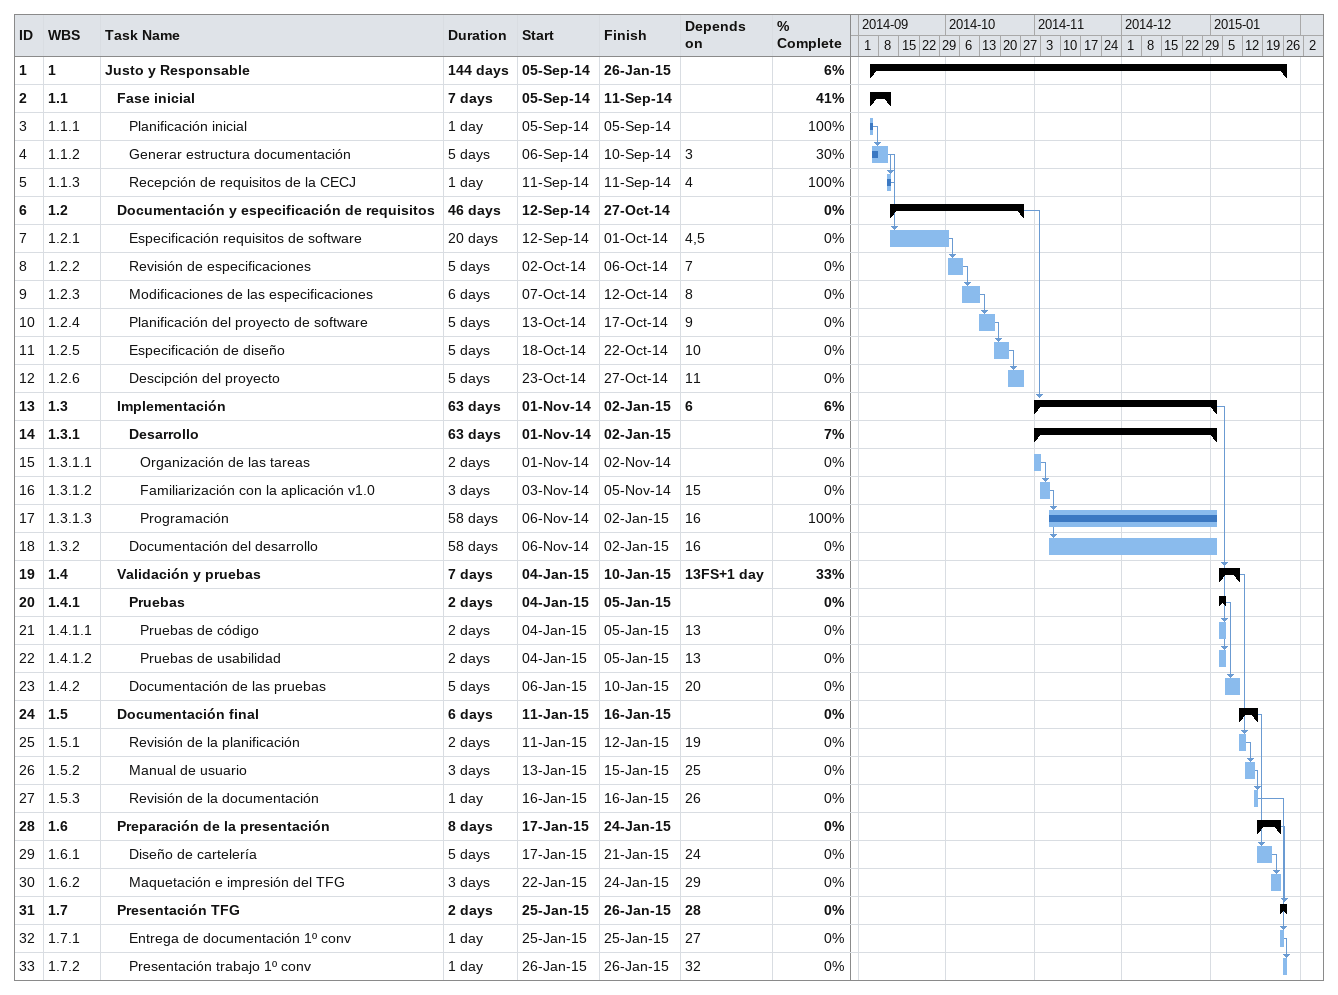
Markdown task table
| ID | WBS | Task | Duration | Start | Finish | Predecessors | % complete |
|---|---|---|---|---|---|---|---|
| 1 | 1 | **Justo y Responsable** | 144d | 2014-09-05 | 2015-01-26 |  | 6 |
| 2 | 1.1 | **Fase inicial** | 7d | 2014-09-05 | 2014-09-11 |  | 41 |
| 3 | 1.1.1 | Planificación inicial | 1d | 2014-09-05 | 2014-09-05 |  | 100 |
| 4 | 1.1.2 | Generar estructura documentación | 5d | 2014-09-06 | 2014-09-10 | 3 | 30 |
| 5 | 1.1.3 | Recepción de requisitos de la CECJ | 1d | 2014-09-11 | 2014-09-11 | 4 | 100 |
| 6 | 1.2 | **Documentación y especificación de requisitos** | 46d | 2014-09-12 | 2014-10-27 |  | 0 |
| 7 | 1.2.1 | Especificación requisitos de software | 20d | 2014-09-12 | 2014-10-01 | 4, 5 | 0 |
| 8 | 1.2.2 | Revisión de especificaciones | 5d | 2014-10-02 | 2014-10-06 | 7 | 0 |
| 9 | 1.2.3 | Modificaciones de las especificaciones | 6d | 2014-10-07 | 2014-10-12 | 8 | 0 |
| 10 | 1.2.4 | Planificación del proyecto de software | 5d | 2014-10-13 | 2014-10-17 | 9 | 0 |
| 11 | 1.2.5 | Especificación de diseño | 5d | 2014-10-18 | 2014-10-22 | 10 | 0 |
| 12 | 1.2.6 | Descipción del proyecto | 5d | 2014-10-23 | 2014-10-27 | 11 | 0 |
| 13 | 1.3 | **Implementación** | 63d | 2014-11-01 | 2015-01-02 | 6 | 6 |
| 14 | 1.3.1 | **Desarrollo** | 63d | 2014-11-01 | 2015-01-02 |  | 7 |
| 15 | 1.3.1.1 | Organización de las tareas | 2d | 2014-11-01 | 2014-11-02 |  | 0 |
| 16 | 1.3.1.2 | Familiarización con la aplicación v1.0 | 3d | 2014-11-03 | 2014-11-05 | 15 | 0 |
| 17 | 1.3.1.3 | Programación | 58d | 2014-11-06 | 2015-01-02 | 16 | 100 |
| 18 | 1.3.2 | Documentación del desarrollo | 58d | 2014-11-06 | 2015-01-02 | 16 | 0 |
| 19 | 1.4 | **Validación y pruebas** | 7d | 2015-01-04 | 2015-01-10 | 13FS+1d | 33 |
| 20 | 1.4.1 | **Pruebas** | 2d | 2015-01-04 | 2015-01-05 |  | 0 |
| 21 | 1.4.1.1 | Pruebas de código | 2d | 2015-01-04 | 2015-01-05 | 13 | 0 |
| 22 | 1.4.1.2 | Pruebas de usabilidad | 2d | 2015-01-04 | 2015-01-05 | 13 | 0 |
| 23 | 1.4.2 | Documentación de las pruebas | 5d | 2015-01-06 | 2015-01-10 | 20 | 0 |
| 24 | 1.5 | **Documentación final** | 6d | 2015-01-11 | 2015-01-16 |  | 0 |
| 25 | 1.5.1 | Revisión de la planificación | 2d | 2015-01-11 | 2015-01-12 | 19 | 0 |
| 26 | 1.5.2 | Manual de usuario | 3d | 2015-01-13 | 2015-01-15 | 25 | 0 |
| 27 | 1.5.3 | Revisión de la documentación | 1d | 2015-01-16 | 2015-01-16 | 26 | 0 |
| 28 | 1.6 | **Preparación de la presentación** | 8d | 2015-01-17 | 2015-01-24 |  | 0 |
| 29 | 1.6.1 | Diseño de cartelería | 5d | 2015-01-17 | 2015-01-21 | 24 | 0 |
| 30 | 1.6.2 | Maquetación e impresión del TFG | 3d | 2015-01-22 | 2015-01-24 | 29 | 0 |
| 31 | 1.7 | **Presentación TFG** | 2d | 2015-01-25 | 2015-01-26 | 28 | 0 |
| 32 | 1.7.1 | Entrega de documentación 1º conv | 1d | 2015-01-25 | 2015-01-25 | 27 | 0 |
| 33 | 1.7.2 | Presentación trabajo 1º conv | 1d | 2015-01-26 | 2015-01-26 | 32 | 0 |
